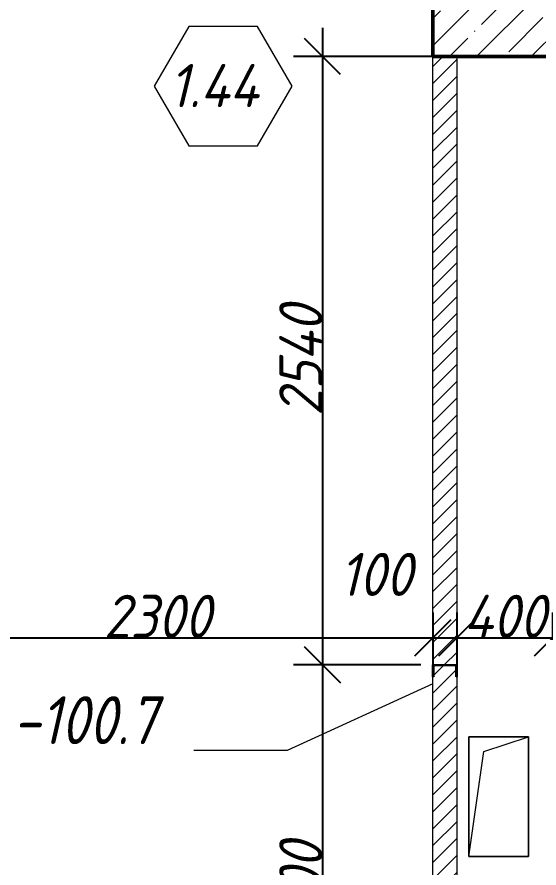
# Model space of a CAD drawing. Header units: millimetres. Extents: x -401725 to 250493, y 305116 to 802890.
# Drawn here: x -141336 to -139157, y 615449 to 619002 of the extents above; entities that cross this region are included whole.
import ezdxf

# ---------------------------------------------------------------- set-up
doc = ezdxf.new("R2010")
doc.units = ezdxf.units.MM
for name, color, linetype, lineweight in [('A-____-____-DIMS', 7, 'Continuous', 9), ('A-DOOR-____-IDEN', 7, 'Continuous', 9), ('A-FLOR-____-OTLN', 7, 'Continuous', 9), ('A-GENM-____-IDEN', 7, 'Continuous', 9), ('A-GENM-____-MCUT', 7, 'Continuous', 25), ('A-GENM-____-OTLN', 7, 'Continuous', 9), ('A-GENM-____-OTLN-1', 7, 'Continuous', 25), ('A-WALL-FNSH-MCUT-1', 7, 'Continuous', 9), ('S-COLS-____-MCUT', 7, 'Continuous', 50), ('S-COLS-____-OTLN', 7, 'Continuous', 9)]:
    doc.layers.add(name, color=color, linetype=linetype, lineweight=lineweight)
doc.layers.add('A-WALL-____-PATT-4', color=9, linetype='Continuous', lineweight=9, true_color=0x808080)
doc.styles.add('ISOCPEUR_I_14', font='isocpeui.ttf', dxfattribs={"width": 0.9, "height": 180})
doc.styles.add('ISOCPEUR_I_2', font='isocpeui.ttf', dxfattribs={"width": 0.85, "height": 2.3})
doc.dimstyles.new('ISO-1_8_0_9К_СРЕДНИЙ_Кладочные_8', dxfattribs={"dimscale": 304.8, "dimtxt": 179.276612, "dimasz": 0.492126, "dimexe": 0.393701, "dimexo": 0, "dimgap": 0, "dimtad": 1, "dimdec": 3, "dimrnd": 0.001, "dimdsep": 46, "dimtxsty": 'ISOCPEUR_I_14', "dimblk1": 'OBLIQUE', "dimblk2": 'OBLIQUE', "dimsah": 1, "dimcen": 0.09, "dimdle": 0.393701, "dimazin": 0, "dimtfac": 1, "dimtdec": 4, "dimtix": 1, "dimtmove": 0, "dimatfit": 3, "dimfxl": 1, "dimtvp": 1, "dimtolj": 1, "dimtzin": 0, "dimarcsym": 2})
doc.dimstyles.new('ISO-1_8_0_9К_СРЕДНИЙ_Кладочные_9', dxfattribs={"dimscale": 304.8, "dimtxt": 179.276612, "dimasz": 0.492126, "dimexe": 0.393701, "dimexo": 0, "dimgap": 0, "dimtad": 1, "dimdec": 3, "dimrnd": 0.001, "dimdsep": 46, "dimtxsty": 'ISOCPEUR_I_14', "dimblk1": 'OBLIQUE', "dimblk2": 'OBLIQUE', "dimsah": 1, "dimcen": 0.09, "dimdle": 0.393701, "dimazin": 0, "dimtfac": 1, "dimtdec": 4, "dimtix": 1, "dimtmove": 1, "dimatfit": 3, "dimfxl": 1, "dimtvp": 1, "dimtolj": 1, "dimtzin": 0, "dimarcsym": 2})

# ---------------------------------------------------------------- blocks, each defined once
blk = doc.blocks.new('BSC_Колонна _Прямоугольная - 600х600-28080544-АР1_Кладочный план 1 этажа в осях 1-64_Ю-ЯЯ')
at = {"layer": 'S-COLS-____-OTLN'}
h = blk.add_hatch(dxfattribs=at)
h.set_pattern_fill('FP_94', color=256, style=0, pattern_type=2)
h.set_pattern_definition([(45, (-35700, -74421.04), (-114.04925, 114.04925), []), (45, (-35585.95, -74421.04), (-114.04925, 114.04925), [201.613, -40.323, 3.353, -36.97])])
h.paths.add_polyline_path([(-300, -300), (300, -300), (300, 300), (-300, 300)], flags=0)
at = {"layer": 'S-COLS-____-MCUT'}
for p, q in [((300, 300), (-300, 300)), ((-300, 300), (-300, -300)), ((300, -300), (300, 300)), ((-300, -300), (300, -300))]:
    blk.add_line(p, q, dxfattribs=at)
blk = doc.blocks.new('154_Фахверк_СКБ_Швеллер - Тип_100_4830-28147714-АР1_Кладочный план 1 этажа в осях 1-64_Ю-ЯЯ')
at = {"layer": 'A-GENM-____-MCUT'}
for p, q in [((125, 50), (175, 50)), ((125, -50), (125, 50)), ((128, 47), (128, -47)), ((175, 47), (128, 47)), ((175, 50), (175, 47)), ((175, -50), (125, -50)), ((128, -47), (175, -47)), ((175, -47), (175, -50))]:
    blk.add_line(p, q, dxfattribs=at)
blk = doc.blocks.new('AR_Отверстие прямоугольное _в плите_ - AR_Отверстие прямоугольное _в плите_-V194-АР1_Кладочный план 1 этажа в осях 1-64_Ю-ЯЯ')
at = {"layer": 'A-GENM-____-OTLN'}
for p, q in [((125, 250), (-125, 250)), ((-125, 250), (-125, -250)), ((-62.5, 187.5), (125, 250)), ((125, -250), (125, 250)), ((-125, -250), (-62.5, 187.5)), ((-125, -250), (125, -250))]:
    blk.add_line(p, q, dxfattribs=at)
blk = doc.blocks.new('Марка проема - марка проема-27336095-АР1_Кладочный план 1 этажа в осях 1-64_Ю-ЯЯ')
at = {"layer": 'A-DOOR-____-IDEN'}
for p, q in [((-1.439, 0.159), (-2.877, -2.333)), ((1.439, 0.159), (-1.439, 0.159)), ((2.877, -2.333), (1.439, 0.159)), ((-2.877, -2.333), (-1.439, -4.825)), ((1.439, -4.825), (2.877, -2.333)), ((-1.439, -4.825), (1.439, -4.825))]:
    blk.add_line(p, q, dxfattribs=at)
blk = doc.blocks.new('_Oblique')
at = {"color": 0, "linetype": 'ByBlock', "lineweight": -2}
blk.add_line((-0.5, -0.5), (0.5, 0.5), dxfattribs=at)
blk = doc.blocks.new('*D13203')
at = {"layer": 'A-____-____-DIMS', "color": 0, "lineweight": -2, "transparency": 16777216}
for p, q in [((-141900.7, 617147.6), (-141900.7, 616290)), ((-139600.7, 616516.1), (-139600.7, 616290)), ((-142020.7, 616410), (-139480.7, 616410))]:
    blk.add_line(p, q, dxfattribs=at)
at = {"layer": 'Defpoints', "color": 0, "transparency": 16777216}
for p in [(-141900.7, 617147.6), (-139600.7, 616516.1), (-139600.7, 616410)]:
    blk.add_point(p, dxfattribs=at)
at = {"layer": 'A-____-____-DIMS', "color": 0, "lineweight": -2, "transparency": 16777216, "xscale": 150, "yscale": 150, "zscale": 150, "rotation": 180}
blk.add_blockref('_Oblique', (-141900.7, 616410), dxfattribs=at)
at = {"layer": 'A-____-____-DIMS', "color": 0, "lineweight": -2, "transparency": 16777216, "xscale": 150, "yscale": 150, "zscale": 150}
blk.add_blockref('_Oblique', (-139600.7, 616410), dxfattribs=at)
at = {"layer": 'A-____-____-DIMS', "color": 0, "transparency": 16777216, "insert": (-140750.7, 616500), "char_height": 180, "width": 546.104, "attachment_point": 5, "style": 'ISOCPEUR_I_14'}
blk.add_mtext('\\A1;2300', dxfattribs=at)
blk = doc.blocks.new('*D13204')
at = {"layer": 'A-____-____-DIMS', "color": 0, "lineweight": -2, "transparency": 16777216}
for p, q in [((-139600.7, 616516.1), (-139600.7, 616290)), ((-139500.7, 616516.1), (-139500.7, 616290)), ((-139720.7, 616410), (-139380.7, 616410))]:
    blk.add_line(p, q, dxfattribs=at)
at = {"layer": 'Defpoints', "color": 0, "transparency": 16777216}
for p in [(-139600.7, 616516.1), (-139500.7, 616516.1), (-139500.7, 616410)]:
    blk.add_point(p, dxfattribs=at)
at = {"layer": 'A-____-____-DIMS', "color": 0, "lineweight": -2, "transparency": 16777216, "xscale": 150, "yscale": 150, "zscale": 150, "rotation": 180}
blk.add_blockref('_Oblique', (-139600.7, 616410), dxfattribs=at)
at = {"layer": 'A-____-____-DIMS', "color": 0, "lineweight": -2, "transparency": 16777216, "xscale": 150, "yscale": 150, "zscale": 150}
blk.add_blockref('_Oblique', (-139500.7, 616410), dxfattribs=at)
at = {"layer": 'A-____-____-DIMS', "color": 0, "transparency": 16777216, "insert": (-139990.1, 616765.2), "char_height": 180, "width": 368.207, "attachment_point": 1, "line_spacing_factor": 1.149209, "style": 'ISOCPEUR_I_14'}
blk.add_mtext('\\A1;100', dxfattribs=at)
blk = doc.blocks.new('*D13205')
at = {"layer": 'A-____-____-DIMS', "color": 0, "lineweight": -2, "transparency": 16777216}
for p, q in [((-139500.7, 616516.1), (-139500.7, 616290)), ((-139100.7, 616516.1), (-139100.7, 616290)), ((-139620.7, 616410), (-138980.7, 616410))]:
    blk.add_line(p, q, dxfattribs=at)
at = {"layer": 'Defpoints', "color": 0, "transparency": 16777216}
for p in [(-139500.7, 616516.1), (-139100.7, 616516.1), (-139100.7, 616410)]:
    blk.add_point(p, dxfattribs=at)
at = {"layer": 'A-____-____-DIMS', "color": 0, "lineweight": -2, "transparency": 16777216, "xscale": 150, "yscale": 150, "zscale": 150, "rotation": 180}
blk.add_blockref('_Oblique', (-139500.7, 616410), dxfattribs=at)
at = {"layer": 'A-____-____-DIMS', "color": 0, "lineweight": -2, "transparency": 16777216, "xscale": 150, "yscale": 150, "zscale": 150}
blk.add_blockref('_Oblique', (-139100.7, 616410), dxfattribs=at)
at = {"layer": 'A-____-____-DIMS', "color": 0, "transparency": 16777216, "insert": (-139300.7, 616500), "char_height": 180, "width": 426.127, "attachment_point": 5, "style": 'ISOCPEUR_I_14'}
blk.add_mtext('\\A1;400', dxfattribs=at)
blk = doc.blocks.new('*D13206')
at = {"layer": 'A-____-____-DIMS', "color": 0, "lineweight": -2, "transparency": 16777216}
for p, q in [((-139100.7, 616516.1), (-139100.7, 616290)), ((-139000.7, 616516.1), (-139000.7, 616290)), ((-139220.7, 616410), (-138880.7, 616410))]:
    blk.add_line(p, q, dxfattribs=at)
at = {"layer": 'Defpoints', "color": 0, "transparency": 16777216}
for p in [(-139100.7, 616516.1), (-139000.7, 616516.1), (-139000.7, 616410)]:
    blk.add_point(p, dxfattribs=at)
at = {"layer": 'A-____-____-DIMS', "color": 0, "lineweight": -2, "transparency": 16777216, "xscale": 150, "yscale": 150, "zscale": 150, "rotation": 180}
blk.add_blockref('_Oblique', (-139100.7, 616410), dxfattribs=at)
at = {"layer": 'A-____-____-DIMS', "color": 0, "lineweight": -2, "transparency": 16777216, "xscale": 150, "yscale": 150, "zscale": 150}
blk.add_blockref('_Oblique', (-139000.7, 616410), dxfattribs=at)
at = {"layer": 'A-____-____-DIMS', "color": 0, "transparency": 16777216, "insert": (-138934.4, 616765.2), "char_height": 180, "width": 368.207, "attachment_point": 1, "line_spacing_factor": 1.149209, "style": 'ISOCPEUR_I_14'}
blk.add_mtext('\\A1;100', dxfattribs=at)
blk = doc.blocks.new('*D13248')
at = {"layer": 'A-____-____-DIMS', "color": 0, "lineweight": -2, "transparency": 16777216}
for p, q in [((-140061.5, 618957.6), (-140061.5, 616177.6)), ((-139600.7, 618837.6), (-140181.5, 618837.6)), ((-139650.7, 616297.6), (-140181.5, 616297.6))]:
    blk.add_line(p, q, dxfattribs=at)
at = {"layer": 'Defpoints', "color": 0, "transparency": 16777216}
for p in [(-139600.7, 618837.6), (-140061.5, 616297.6), (-139650.7, 616297.6)]:
    blk.add_point(p, dxfattribs=at)
at = {"layer": 'A-____-____-DIMS', "color": 0, "lineweight": -2, "transparency": 16777216, "xscale": 150, "yscale": 150, "zscale": 150}
for p, rotation in [((-140061.5, 618837.6), 90), ((-140061.5, 616297.6), 270)]:
    blk.add_blockref('_Oblique', p, dxfattribs=dict(at, rotation=rotation))
at = {"layer": 'A-____-____-DIMS', "color": 0, "transparency": 16777216, "insert": (-140151.5, 617567.6), "char_height": 180, "width": 562.653, "attachment_point": 5, "rotation": 90, "style": 'ISOCPEUR_I_14'}
blk.add_mtext('\\A1;2540', dxfattribs=at)
blk = doc.blocks.new('*D13249')
at = {"layer": 'A-____-____-DIMS', "color": 0, "lineweight": -2, "transparency": 16777216}
for p, q in [((-140061.5, 616417.6), (-140061.5, 614277.6)), ((-139650.7, 616297.6), (-140181.5, 616297.6)), ((-139650.7, 614397.6), (-140181.5, 614397.6))]:
    blk.add_line(p, q, dxfattribs=at)
at = {"layer": 'Defpoints', "color": 0, "transparency": 16777216}
for p in [(-139650.7, 616297.6), (-140061.5, 614397.6), (-139650.7, 614397.6)]:
    blk.add_point(p, dxfattribs=at)
at = {"layer": 'A-____-____-DIMS', "color": 0, "lineweight": -2, "transparency": 16777216, "xscale": 150, "yscale": 150, "zscale": 150}
for p, rotation in [((-140061.5, 616297.6), 90), ((-140061.5, 614397.6), 270)]:
    blk.add_blockref('_Oblique', p, dxfattribs=dict(at, rotation=rotation))
at = {"layer": 'A-____-____-DIMS', "color": 0, "transparency": 16777216, "insert": (-140151.5, 615347.6), "char_height": 180, "width": 504.733, "attachment_point": 5, "rotation": 90, "style": 'ISOCPEUR_I_14'}
blk.add_mtext('\\A1;1900', dxfattribs=at)

msp = doc.modelspace()

# ---------------------------------------------------------------- hatches: boundary and pattern name
at = {"layer": 'A-WALL-____-PATT-4'}
h = msp.add_hatch(dxfattribs=at)
h.set_pattern_fill('FP_5', color=256, style=0, pattern_type=2)
h.set_pattern_definition([(45, (-175000.736, 544716.51), (-35.35534, 35.35534), [])])
h.paths.add_polyline_path([(-139500.7357, 612497.5526), (-139500.7357, 614347.5526), (-139503.7357, 614347.5526), (-139503.7357, 614394.5526), (-139597.7357, 614394.5526), (-139597.7357, 614347.5526), (-139600.7357, 614347.5526), (-139600.7357, 612497.5526)], flags=0)
h.paths.add_polyline_path([(-139500.7357, 614397.5526), (-139500.7357, 616247.5526), (-139503.7357, 616247.5526), (-139503.7357, 616294.5526), (-139597.7357, 616294.5526), (-139597.7357, 616247.5526), (-139600.7357, 616247.5526), (-139600.7357, 614397.5526), (-139503.7357, 614397.5526)], flags=0)
h.paths.add_polyline_path([(-139600.7357, 616297.5526), (-139500.7357, 616297.5526), (-139500.7357, 618837.5526), (-139600.7357, 618837.5526), (-139600.7357, 616471.8353)], flags=0)

# ---------------------------------------------------------------- linework, layer by layer
at = {"layer": 'A-FLOR-____-OTLN'}
for p, q in [((-139450.7357, 615997.5526), (-139200.7357, 615997.5526)), ((-139450.7357, 615497.5526), (-139450.7357, 615997.5526)), ((-139200.7357, 615997.5526), (-139200.7357, 615497.5526)), ((-139200.7357, 615497.5526), (-139450.7357, 615497.5526))]:
    msp.add_line(p, q, dxfattribs=at)
at = {"layer": 'A-GENM-____-IDEN'}
for p, q in [((-139600.7357, 616217.5526), (-140208.8, 615939.43)), ((-140208.8, 615939.43), (-140598.2098, 615939.43))]:
    msp.add_line(p, q, dxfattribs=at)
at = {"layer": 'A-WALL-FNSH-MCUT-1'}
for p, q in [((-139600.7357, 616297.5526), (-139600.7357, 618837.5526)), ((-139500.7357, 618837.5526), (-139500.7357, 616297.5526)), ((-139600.7357, 614397.5526), (-139600.7357, 616247.5526)), ((-139500.7357, 616247.5526), (-139500.7357, 614397.5526))]:
    msp.add_line(p, q, dxfattribs=at)

# ---------------------------------------------------------------- block references
at = {"layer": 'A-DOOR-____-IDEN', "xscale": 99.99999999999993, "yscale": 99.99999999999993, "zscale": 99.99999999999993}
msp.add_blockref('Марка проема - марка проема-27336095-АР1_Кладочный план 1 этажа в осях 1-64_Ю-ЯЯ', (-140475.7357, 618947.5526), dxfattribs=at)
at = {"layer": 'A-GENM-____-OTLN'}
msp.add_blockref('AR_Отверстие прямоугольное _в плите_ - AR_Отверстие прямоугольное _в плите_-V194-АР1_Кладочный план 1 этажа в осях 1-64_Ю-ЯЯ', (-139325.7357, 615747.5526), dxfattribs=at)
at = {"layer": 'A-GENM-____-OTLN-1', "rotation": 269.9999999999999}
msp.add_blockref('154_Фахверк_СКБ_Швеллер - Тип_100_4830-28147714-АР1_Кладочный план 1 этажа в осях 1-64_Ю-ЯЯ', (-139550.7357, 616422.5526), dxfattribs=at)
at = {"layer": 'S-COLS-____-OTLN'}
msp.add_blockref('BSC_Колонна _Прямоугольная - 600х600-28080544-АР1_Кладочный план 1 этажа в осях 1-64_Ю-ЯЯ', (-139300.7357, 619137.5526), dxfattribs=at)

# ---------------------------------------------------------------- texts
at = {"layer": 'A-DOOR-____-IDEN', "insert": (-140700.9248, 618806.3721), "char_height": 180, "width": 497.847937, "attachment_point": 1, "style": 'ISOCPEUR_I_14'}
msp.add_mtext('1.44', dxfattribs=at)
at = {"layer": 'A-GENM-____-IDEN', "insert": (-141354.2665, 616166.5462), "char_height": 200, "width": 822.531375, "attachment_point": 1, "style": 'ISOCPEUR_I_2'}
msp.add_mtext('-100.7', dxfattribs=at)

# ---------------------------------------------------------------- dimensions: what is measured, and where the dimension line sits
at = {"layer": 'A-____-____-DIMS'}
for base, p1, p2, override, picture, middle in [((-140061.4734, 616297.5526), (-139600.7357, 618837.5526), (-139650.7357, 616297.5526), {"dimpost": '<>', "dimfxl": 2540.492078}, '*D13248', (-140151.4734, 617567.5526)), ((-140061.4734, 614397.5526), (-139650.7357, 616297.5526), (-139650.7357, 614397.5526), {"dimpost": '<>', "dimfxl": 1900}, '*D13249', (-140151.4734, 615347.5526))]:
    dim = msp.add_linear_dim(base=base, p1=p1, p2=p2, angle=90, dimstyle='ISO-1_8_0_9К_СРЕДНИЙ_Кладочные_8', override=override, dxfattribs=at)
    dim.commit()
    dim.dimension.update_dxf_attribs({"geometry": picture, "text_midpoint": middle})
for base, p1, p2, override, picture, middle in [((-139600.7357, 616410.0333), (-141900.7357, 617147.5526), (-139600.7357, 616516.0993), {"dimpost": '<>', "dimfxl": 2385.106544}, '*D13203', (-140750.7357, 616500.0333)), ((-139100.7357, 616410.0333), (-139500.7357, 616516.0993), (-139100.7357, 616516.0993), {"dimpost": '<>', "dimfxl": 400}, '*D13205', (-139300.7357, 616500.0333))]:
    dim = msp.add_linear_dim(base=base, p1=p1, p2=p2, dimstyle='ISO-1_8_0_9К_СРЕДНИЙ_Кладочные_8', override=override, dxfattribs=at)
    dim.commit()
    dim.dimension.update_dxf_attribs({"geometry": picture, "text_midpoint": middle})
for base, p1, p2, picture, middle in [((-139500.7357, 616410.0333), (-139600.7357, 616516.0993), (-139500.7357, 616516.0993), '*D13204', (-139806.0074, 616525.1953)), ((-139000.7357, 616410.0333), (-139100.7357, 616516.0993), (-139000.7357, 616516.0993), '*D13206', (-138750.2689, 616525.1953))]:
    dim = msp.add_linear_dim(base=base, p1=p1, p2=p2, dimstyle='ISO-1_8_0_9К_СРЕДНИЙ_Кладочные_9', override={"dimpost": '<>', "dimfxl": 100}, dxfattribs=at)
    dim.commit()
    dim.dimension.update_dxf_attribs({"geometry": picture, "text_midpoint": middle, "dimtype": 160})

doc.saveas('drawing.dxf')
